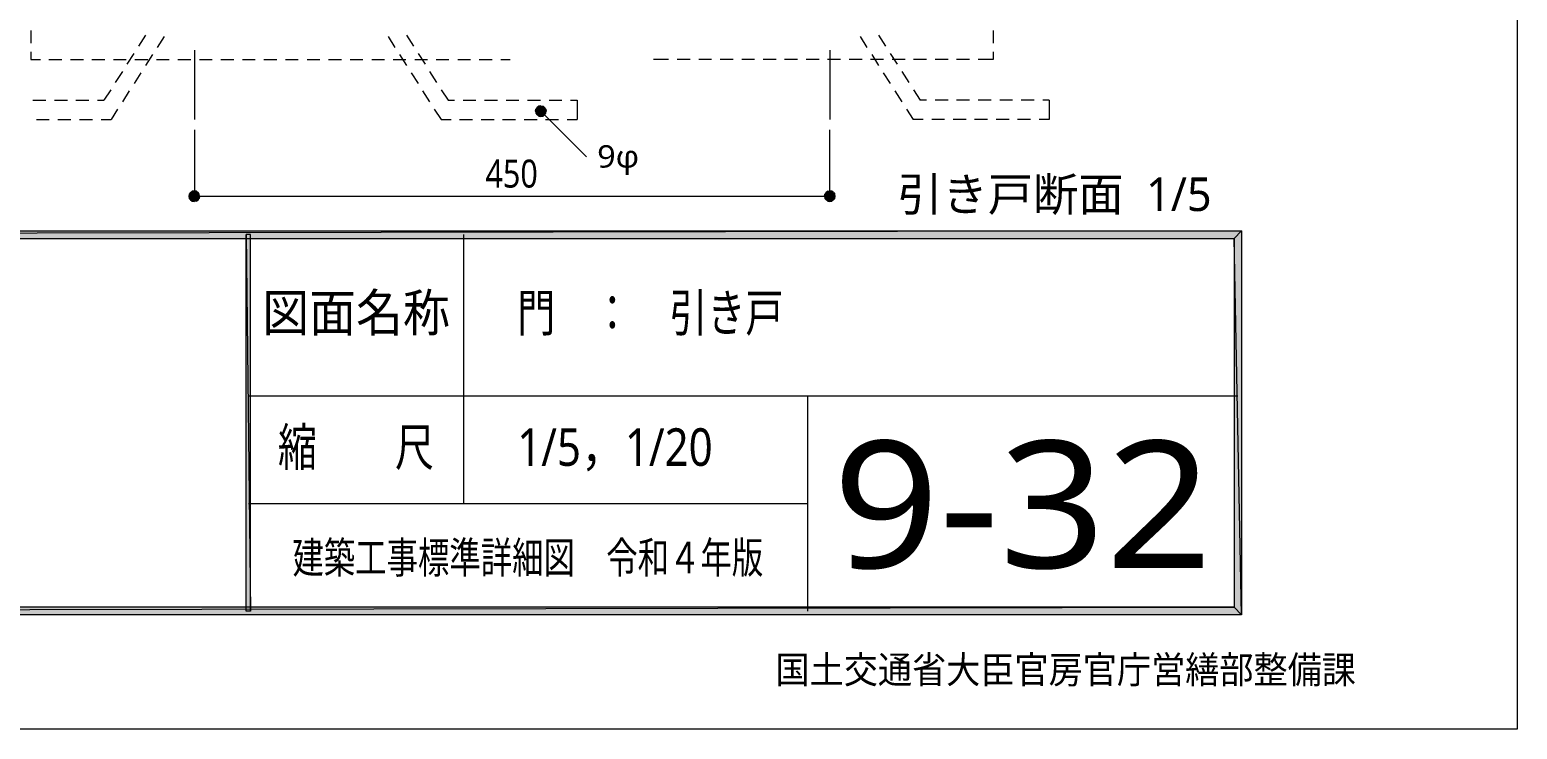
# Model space of a CAD drawing. Header units: millimetres. Extents: x 0 to 420, y 0 to 297.
# Drawn here: x 281.8 to 420.2, y 0 to 65 of the extents above; entities that cross this region are included whole.
import ezdxf
from ezdxf.enums import TextEntityAlignment as Align

# ---------------------------------------------------------------- set-up
doc = ezdxf.new("R2010")
doc.units = ezdxf.units.MM
doc.styles.add('kst32b', font='NotoSansJP-Variable.ttf')

msp = doc.modelspace()

# ---------------------------------------------------------------- hatches: boundary and pattern name
h = msp.add_hatch(color=7)
h.paths.add_polyline_path([(329.01, 57.81), (328.91, 57.66), (329.37, 57.47), (329.01, 57.81)])
h.paths.add_polyline_path([(328.91, 57.66), (329.37, 57.47), (328.87, 57.47), (328.91, 57.66)])
h.paths.add_polyline_path([(329.37, 57.47), (328.87, 57.47), (328.91, 57.28), (329.37, 57.47)])
h = msp.add_hatch(color=7)
h.paths.add_polyline_path([(328.91, 57.28), (329.01, 57.11), (329.37, 57.47), (328.91, 57.28)])
h.paths.add_polyline_path([(329.01, 57.11), (329.37, 57.47), (329.18, 57), (329.01, 57.11)])
h.paths.add_polyline_path([(329.37, 57.47), (329.18, 57), (329.37, 56.96), (329.37, 57.47)])
for points in [[(329.18, 57.93), (329.01, 57.81), (329.37, 57.47), (329.18, 57.93)], [(296.67, 49.74), (296.63, 49.55), (297.14, 49.55), (296.67, 49.74)], [(356.7, 49.36), (356.74, 49.55), (356.23, 49.55), (356.7, 49.36)]]:
    msp.add_hatch(color=7).paths.add_polyline_path(points)
h = msp.add_hatch(color=7)
h.paths.add_polyline_path([(329.71, 57.81), (329.57, 57.93), (329.37, 57.47), (329.71, 57.81)])
h.paths.add_polyline_path([(329.57, 57.93), (329.37, 57.47), (329.37, 57.95), (329.57, 57.93)])
h.paths.add_polyline_path([(329.37, 57.47), (329.37, 57.95), (329.18, 57.93), (329.37, 57.47)])
h = msp.add_hatch(color=7)
h.paths.add_polyline_path([(329.82, 57.28), (329.86, 57.47), (329.37, 57.47), (329.82, 57.28)])
h.paths.add_polyline_path([(329.86, 57.47), (329.37, 57.47), (329.82, 57.66), (329.86, 57.47)])
h.paths.add_polyline_path([(329.37, 57.47), (329.82, 57.66), (329.71, 57.81), (329.37, 57.47)])
h = msp.add_hatch(color=7)
h.paths.add_polyline_path([(329.37, 56.96), (329.57, 57), (329.37, 57.47), (329.37, 56.96)])
h.paths.add_polyline_path([(329.57, 57), (329.37, 57.47), (329.71, 57.11), (329.57, 57)])
h.paths.add_polyline_path([(329.37, 57.47), (329.71, 57.11), (329.82, 57.28), (329.37, 57.47)])
h = msp.add_hatch(color=7)
h.paths.add_polyline_path([(297.14, 50.06), (296.95, 50.02), (297.14, 49.55), (297.14, 50.06)])
h.paths.add_polyline_path([(296.95, 50.02), (297.14, 49.55), (296.78, 49.91), (296.95, 50.02)])
h.paths.add_polyline_path([(297.14, 49.55), (296.78, 49.91), (296.67, 49.74), (297.14, 49.55)])
h = msp.add_hatch(color=7)
h.paths.add_polyline_path([(297.58, 49.74), (297.48, 49.91), (297.14, 49.55), (297.58, 49.74)])
h.paths.add_polyline_path([(297.48, 49.91), (297.14, 49.55), (297.33, 50.02), (297.48, 49.91)])
h.paths.add_polyline_path([(297.14, 49.55), (297.33, 50.02), (297.14, 50.06), (297.14, 49.55)])
h = msp.add_hatch(color=7)
h.paths.add_polyline_path([(355.88, 49.91), (355.77, 49.74), (356.23, 49.55), (355.88, 49.91)])
h.paths.add_polyline_path([(355.77, 49.74), (356.23, 49.55), (355.73, 49.55), (355.77, 49.74)])
h.paths.add_polyline_path([(356.23, 49.55), (355.73, 49.55), (355.77, 49.36), (356.23, 49.55)])
h = msp.add_hatch(color=7)
h.paths.add_polyline_path([(356.43, 50.02), (356.23, 50.06), (356.23, 49.55), (356.43, 50.02)])
h.paths.add_polyline_path([(356.23, 50.06), (356.23, 49.55), (356.04, 50.02), (356.23, 50.06)])
h.paths.add_polyline_path([(356.23, 49.55), (356.04, 50.02), (355.88, 49.91), (356.23, 49.55)])
h = msp.add_hatch(color=7)
h.paths.add_polyline_path([(356.74, 49.55), (356.7, 49.74), (356.23, 49.55), (356.74, 49.55)])
h.paths.add_polyline_path([(356.7, 49.74), (356.23, 49.55), (356.59, 49.91), (356.7, 49.74)])
h.paths.add_polyline_path([(356.23, 49.55), (356.59, 49.91), (356.43, 50.02), (356.23, 49.55)])
h = msp.add_hatch(color=7)
h.paths.add_polyline_path([(296.63, 49.55), (296.67, 49.36), (297.14, 49.55), (296.63, 49.55)])
h.paths.add_polyline_path([(296.67, 49.36), (297.14, 49.55), (296.78, 49.21), (296.67, 49.36)])
h.paths.add_polyline_path([(297.14, 49.55), (296.78, 49.21), (296.95, 49.09), (297.14, 49.55)])
h = msp.add_hatch(color=7)
h.paths.add_polyline_path([(296.95, 49.09), (297.14, 49.06), (297.14, 49.55), (296.95, 49.09)])
h.paths.add_polyline_path([(297.14, 49.06), (297.14, 49.55), (297.33, 49.09), (297.14, 49.06)])
h.paths.add_polyline_path([(297.14, 49.55), (297.33, 49.09), (297.48, 49.21), (297.14, 49.55)])
h = msp.add_hatch(color=7)
h.paths.add_polyline_path([(297.48, 49.21), (297.58, 49.36), (297.14, 49.55), (297.48, 49.21)])
h.paths.add_polyline_path([(297.58, 49.36), (297.14, 49.55), (297.62, 49.55), (297.58, 49.36)])
h.paths.add_polyline_path([(297.14, 49.55), (297.62, 49.55), (297.58, 49.74), (297.14, 49.55)])
h = msp.add_hatch(color=7)
h.paths.add_polyline_path([(355.77, 49.36), (355.88, 49.21), (356.23, 49.55), (355.77, 49.36)])
h.paths.add_polyline_path([(355.88, 49.21), (356.23, 49.55), (356.04, 49.09), (355.88, 49.21)])
h.paths.add_polyline_path([(356.23, 49.55), (356.04, 49.09), (356.23, 49.06), (356.23, 49.55)])
h = msp.add_hatch(color=7)
h.paths.add_polyline_path([(356.23, 49.06), (356.43, 49.09), (356.23, 49.55), (356.23, 49.06)])
h.paths.add_polyline_path([(356.43, 49.09), (356.23, 49.55), (356.59, 49.21), (356.43, 49.09)])
h.paths.add_polyline_path([(356.23, 49.55), (356.59, 49.21), (356.7, 49.36), (356.23, 49.55)])
h = msp.add_hatch(color=7)
h.paths.add_polyline_path([(393.83, 11.35), (394.53, 10.65), (393.83, 45.64), (393.83, 11.35)])
h.paths.add_polyline_path([(394.53, 10.65), (393.83, 45.64), (394.53, 46.33), (394.53, 10.65)])
h.paths.add_polyline_path([(393.83, 45.64), (394.53, 46.33), (26.52, 45.64), (393.83, 45.64)])
h.paths.add_polyline_path([(394.53, 46.33), (26.52, 45.64), (25.82, 46.33), (394.53, 46.33)])
h.paths.add_polyline_path([(26.52, 45.64), (25.82, 46.33), (26.52, 11.35), (26.52, 45.64)])
h.paths.add_polyline_path([(25.82, 46.33), (26.52, 11.35), (25.82, 10.65), (25.82, 46.33)])
h.paths.add_polyline_path([(26.52, 11.35), (25.82, 10.65), (393.83, 11.35), (26.52, 11.35)])
h.paths.add_polyline_path([(25.82, 10.65), (393.83, 11.35), (394.53, 10.65), (25.82, 10.65)])
h = msp.add_hatch(color=7)
h.paths.add_polyline_path([(302.37, 46), (301.96, 46), (302.37, 10.99), (302.37, 46)])
h.paths.add_polyline_path([(301.96, 46), (302.37, 10.99), (301.96, 10.99), (301.96, 46)])

# ---------------------------------------------------------------- linework, layer by layer
at = {"lineweight": 13}
msp.add_lwpolyline([(0.19, 0), (0.19, 296.97), (420.16, 296.97), (420.16, 0)], close=True, dxfattribs=at)
for points in [[(281.94, 64.98), (281.94, 63.78)], [(292.59, 64.52), (291.95, 63.52)], [(294.32, 64.41), (293.67, 63.39)], [(315.15, 64.41), (315.79, 63.39)], [(316.87, 64.52), (317.52, 63.52)], [(359.05, 64.41), (359.69, 63.39)], [(360.76, 64.52), (361.42, 63.52)], [(371.43, 64.98), (371.43, 63.78)], [(281.94, 62.97), (281.94, 62.27)], [(281.94, 62.27), (282.83, 62.27)], [(283.61, 62.27), (284.82, 62.27)], [(285.62, 62.27), (286.83, 62.27)], [(287.61, 62.27), (288.82, 62.27)], [(289.62, 62.27), (290.81, 62.27)], [(291.51, 62.84), (290.87, 61.83)], [(291.61, 62.27), (292.82, 62.27)], [(293.24, 62.72), (292.59, 61.72)], [(293.62, 62.27), (294.81, 62.27)], [(295.61, 62.27), (296.82, 62.27)], [(297.14, 63.14), (297.14, 56.68)], [(297.62, 62.27), (298.81, 62.27)], [(299.61, 62.27), (300.82, 62.27)], [(301.62, 62.27), (302.81, 62.27)], [(303.61, 62.27), (304.82, 62.27)], [(305.63, 62.27), (306.81, 62.27)], [(307.62, 62.27), (308.82, 62.27)], [(309.63, 62.27), (310.81, 62.27)], [(311.62, 62.27), (312.82, 62.27)], [(313.63, 62.27), (314.81, 62.27)], [(315.62, 62.27), (316.82, 62.27)], [(316.21, 62.72), (316.87, 61.72)], [(317.63, 62.27), (318.81, 62.27)], [(317.94, 62.84), (318.6, 61.83)], [(319.62, 62.27), (320.82, 62.27)], [(321.63, 62.27), (322.81, 62.27)], [(323.62, 62.27), (324.82, 62.27)], [(325.63, 62.27), (326.5, 62.27)], [(341.23, 62.27), (339.83, 62.27)], [(343.24, 62.27), (342.03, 62.27)], [(345.23, 62.27), (344.04, 62.27)], [(347.24, 62.27), (346.03, 62.27)], [(349.23, 62.27), (348.04, 62.27)], [(351.24, 62.27), (350.03, 62.27)], [(353.23, 62.27), (352.02, 62.27)], [(355.24, 62.27), (354.03, 62.27)], [(357.23, 62.27), (356.02, 62.27)], [(356.23, 63.14), (356.23, 56.68)], [(359.24, 62.27), (358.03, 62.27)], [(361.23, 62.27), (360.02, 62.27)], [(360.13, 62.72), (360.76, 61.72)], [(361.84, 62.84), (362.5, 61.83)], [(363.24, 62.27), (362.03, 62.27)], [(365.23, 62.27), (364.02, 62.27)], [(367.24, 62.27), (366.04, 62.27)], [(369.23, 62.27), (368.02, 62.27)], [(371.43, 62.27), (370.04, 62.27)], [(371.43, 62.97), (371.43, 62.27)], [(290.45, 61.15), (289.79, 60.13)], [(292.16, 61.04), (291.53, 60.03)], [(317.29, 61.04), (317.94, 60.03)], [(319.02, 61.15), (319.66, 60.13)], [(361.19, 61.04), (361.84, 60.03)], [(362.92, 61.15), (363.58, 60.13)], [(282.13, 58.48), (283.34, 58.48)], [(284.14, 58.48), (285.33, 58.48)], [(286.13, 58.48), (287.34, 58.48)], [(288.12, 58.48), (288.73, 58.48)], [(289.37, 59.46), (288.73, 58.48)], [(291.08, 59.35), (290.45, 58.34)], [(318.37, 59.35), (319.02, 58.34)], [(320.1, 59.46), (320.74, 58.48)], [(320.74, 58.48), (321.33, 58.48)], [(322.14, 58.48), (323.32, 58.48)], [(324.13, 58.48), (325.33, 58.48)], [(326.14, 58.48), (327.32, 58.48)], [(328.13, 58.48), (329.33, 58.48)], [(330.14, 58.48), (331.32, 58.48)], [(332.13, 58.48), (332.74, 58.48), (332.74, 56.68)], [(362.27, 59.35), (362.92, 58.34)], [(364, 59.46), (364.64, 58.48)], [(365.23, 58.48), (364.64, 58.48)], [(367.24, 58.48), (366.04, 58.48)], [(369.23, 58.48), (368.02, 58.48)], [(371.24, 58.48), (370.04, 58.48)], [(373.23, 58.48), (372.03, 58.48)], [(375.24, 58.48), (374.04, 58.48)], [(376.64, 58.48), (376.03, 58.48)], [(376.64, 58.48), (376.64, 56.68)], [(290, 57.66), (289.39, 56.68)], [(319.45, 57.66), (320.08, 56.68)], [(329.37, 57.47), (333.61, 53.21)], [(363.35, 57.66), (363.98, 56.68)], [(282.45, 56.68), (283.65, 56.68)], [(284.46, 56.68), (285.67, 56.68)], [(286.45, 56.68), (287.66, 56.68)], [(288.46, 56.68), (289.39, 56.68)], [(297.14, 55.73), (297.14, 49.55), (356.23, 49.55), (356.23, 55.73)], [(320.08, 56.68), (321.01, 56.68)], [(321.8, 56.68), (323, 56.68)], [(323.81, 56.68), (325.01, 56.68)], [(325.8, 56.68), (327, 56.68)], [(327.81, 56.68), (329.01, 56.68)], [(329.8, 56.68), (331, 56.68)], [(331.81, 56.68), (332.74, 56.68)], [(364.91, 56.68), (363.98, 56.68)], [(366.9, 56.68), (365.72, 56.68)], [(368.91, 56.68), (367.71, 56.68)], [(370.9, 56.68), (369.7, 56.68)], [(372.91, 56.68), (371.71, 56.68)], [(374.9, 56.68), (373.7, 56.68)], [(376.64, 56.68), (375.71, 56.68)], [(322.18, 46), (322.18, 21)], [(302.18, 30.99), (394.17, 30.99)], [(354.16, 30.99), (354.16, 10.99)], [(302.18, 21), (354.16, 21)]]:
    msp.add_lwpolyline(points, dxfattribs=at)
at = {"lineweight": 0}
for points in [[(328.91, 57.66), (329.37, 57.47), (328.87, 57.47)], [(329.37, 57.47), (328.87, 57.47), (328.91, 57.28)], [(329.01, 57.81), (328.91, 57.66), (329.37, 57.47)], [(328.91, 57.28), (329.01, 57.11), (329.37, 57.47)], [(329.18, 57.93), (329.01, 57.81), (329.37, 57.47)], [(329.01, 57.11), (329.37, 57.47), (329.18, 57)], [(329.37, 57.47), (329.37, 57.95), (329.18, 57.93)], [(329.37, 57.47), (329.18, 57), (329.37, 56.96)], [(329.57, 57.93), (329.37, 57.47), (329.37, 57.95)], [(329.71, 57.81), (329.57, 57.93), (329.37, 57.47)], [(329.37, 57.47), (329.82, 57.66), (329.71, 57.81)], [(329.86, 57.47), (329.37, 57.47), (329.82, 57.66)], [(329.37, 56.96), (329.57, 57), (329.37, 57.47)], [(329.57, 57), (329.37, 57.47), (329.71, 57.11)], [(329.37, 57.47), (329.71, 57.11), (329.82, 57.28)], [(329.82, 57.28), (329.86, 57.47), (329.37, 57.47)], [(297.14, 49.55), (296.78, 49.91), (296.67, 49.74)], [(296.95, 50.02), (297.14, 49.55), (296.78, 49.91)], [(297.14, 50.06), (296.95, 50.02), (297.14, 49.55)], [(297.14, 49.55), (297.33, 50.02), (297.14, 50.06)], [(297.48, 49.91), (297.14, 49.55), (297.33, 50.02)], [(297.58, 49.74), (297.48, 49.91), (297.14, 49.55)], [(355.88, 49.91), (355.77, 49.74), (356.23, 49.55)], [(356.23, 49.55), (356.04, 50.02), (355.88, 49.91)], [(356.23, 50.06), (356.23, 49.55), (356.04, 50.02)], [(356.43, 50.02), (356.23, 50.06), (356.23, 49.55)], [(356.23, 49.55), (356.59, 49.91), (356.43, 50.02)], [(356.7, 49.74), (356.23, 49.55), (356.59, 49.91)], [(296.67, 49.74), (296.63, 49.55), (297.14, 49.55)], [(296.63, 49.55), (296.67, 49.36), (297.14, 49.55)], [(296.67, 49.36), (297.14, 49.55), (296.78, 49.21)], [(297.14, 49.55), (296.78, 49.21), (296.95, 49.09)], [(296.95, 49.09), (297.14, 49.06), (297.14, 49.55)], [(297.14, 49.55), (297.62, 49.55), (297.58, 49.74)], [(297.14, 49.06), (297.14, 49.55), (297.33, 49.09)], [(297.14, 49.55), (297.33, 49.09), (297.48, 49.21)], [(297.48, 49.21), (297.58, 49.36), (297.14, 49.55)], [(297.58, 49.36), (297.14, 49.55), (297.62, 49.55)], [(355.77, 49.74), (356.23, 49.55), (355.73, 49.55)], [(356.23, 49.55), (355.73, 49.55), (355.77, 49.36)], [(355.77, 49.36), (355.88, 49.21), (356.23, 49.55)], [(355.88, 49.21), (356.23, 49.55), (356.04, 49.09)], [(356.23, 49.55), (356.04, 49.09), (356.23, 49.06)], [(356.74, 49.55), (356.7, 49.74), (356.23, 49.55)], [(356.23, 49.06), (356.43, 49.09), (356.23, 49.55)], [(356.43, 49.09), (356.23, 49.55), (356.59, 49.21)], [(356.23, 49.55), (356.59, 49.21), (356.7, 49.36)], [(356.7, 49.36), (356.74, 49.55), (356.23, 49.55)], [(394.53, 46.33), (26.52, 45.64), (25.82, 46.33)], [(393.83, 45.64), (394.53, 46.33), (26.52, 45.64)], [(302.37, 46), (301.96, 46), (302.37, 10.99)], [(301.96, 46), (302.37, 10.99), (301.96, 10.99)], [(394.53, 10.65), (393.83, 45.64), (394.53, 46.33)], [(393.83, 11.35), (394.53, 10.65), (393.83, 45.64)], [(26.52, 11.35), (25.82, 10.65), (393.83, 11.35)], [(25.82, 10.65), (393.83, 11.35), (394.53, 10.65)]]:
    msp.add_lwpolyline(points, close=True, dxfattribs=at)

# ---------------------------------------------------------------- texts
at = {"style": 'kst32b'}
for s, height, p, p2 in [('9φ', 2.079, (334.6, 52.22), (338.5, 52.22)), ('450', 2.599, (324.21, 50.36), (329.08, 50.36)), ('引き戸断面  1/5', 3.119, (362.5, 48.18), (391.74, 48.18)), ('図面名称', 3.491, (303.45, 36.98), (320.9, 36.98)), ('門\u3000：\u3000引き戸', 3.491, (327.17, 36.98), (351.92, 36.98)), ('縮\u3000\u3000尺', 3.491, (304.91, 24.49), (319.43, 24.49)), ('1/5，1/20', 3.491, (327.17, 24.49), (345.34, 24.49)), ('9-32', 11.831, (356.51, 14.99), (391.8, 14.99)), ('建築工事標準詳細図\u3000令和４年版', 2.919, (306.26, 14.5), (350.04, 14.5)), ('国土交通省大臣官房官庁営繕部整備課', 2.54, (351.18, 4.27), (405.16, 4.27))]:
    msp.add_text(s, height=height, dxfattribs=at).set_placement(p, p2, align=Align.FIT)

doc.saveas('drawing.dxf')
